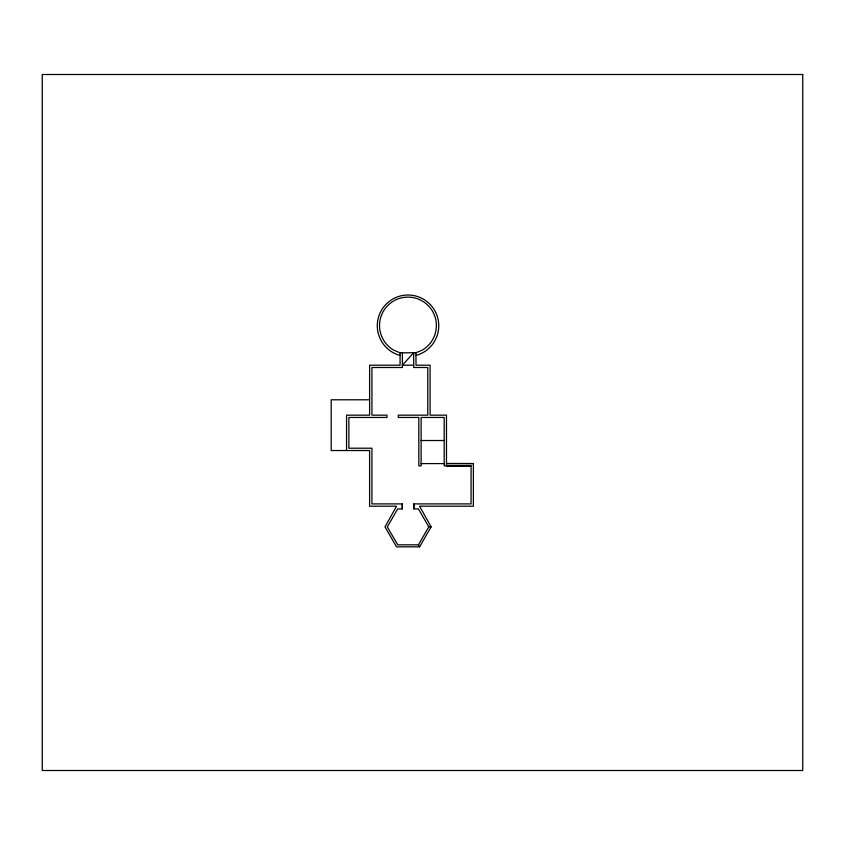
<?xml version="1.0" encoding="UTF-8"?>
<svg xmlns="http://www.w3.org/2000/svg" width="845" height="845" viewBox="0 0 845 845"><rect width="100%" height="100%" fill="white"/><g stroke="black" fill="none" stroke-linecap="round" stroke-linejoin="round"><path stroke-width="1.27" d="M413.818 504.571L413.828 508.912L418.433 508.912L428.806 526.879L418.433 544.835L397.689 544.835L387.327 526.879L397.689 508.912L402.294 508.912L402.283 503.905L371.927 503.905L371.927 448.209L348.869 448.209L348.869 417.462L386.999 417.462L386.999 415.159L371.927 415.159L371.927 367.501L402.378 367.501L402.378 352.809L415.983 352.745L422.173 350.179A28.445 28.445 0 0 0 429.746 307.274A28.445 28.445 0 0 0 386.165 307.274A28.445 28.445 0 0 0 393.738 350.179L400.065 352.809L402.378 352.809M369.614 399.791L331.187 399.791L331.187 450.522L369.614 450.522L369.614 506.208L396.548 506.208L385.003 526.879L396.537 546.842L419.595 546.842L431.119 526.879L419.606 506.208L473.38 506.208L473.38 463.556L446.477 463.546L473.38 463.588M413.68 365.198L402.378 365.198L413.68 352.745L413.68 367.501L427.771 367.501L427.771 415.159L398.301 415.159L398.301 417.462L418.814 417.462L418.814 465.891L421.116 465.891L421.116 417.462L444.174 417.462L444.174 465.859L471.077 465.859L471.077 503.905L413.818 503.905L413.818 506.208M421.116 440.52L444.174 440.52M421.116 463.588L444.174 463.588M471.077 465.891L446.477 465.891L446.477 415.159L430.084 415.159L430.084 365.198L415.983 365.198L415.983 352.745M428.806 526.879L431.119 526.879M418.433 544.835L419.595 546.842M413.818 503.905L413.828 508.912M402.283 503.905L402.294 508.912M400.065 352.809L400.065 365.198L369.614 365.198L369.614 415.159L346.556 415.159L346.556 450.522M400.065 355.46A30.747 30.747 0 0 1 382.838 308.129A30.747 30.747 0 0 1 433.21 308.129A30.747 30.747 0 0 1 415.983 355.46M802.75 74.497L42.25 74.497L42.25 770.503L802.75 770.503L802.75 74.497"/></g></svg>
